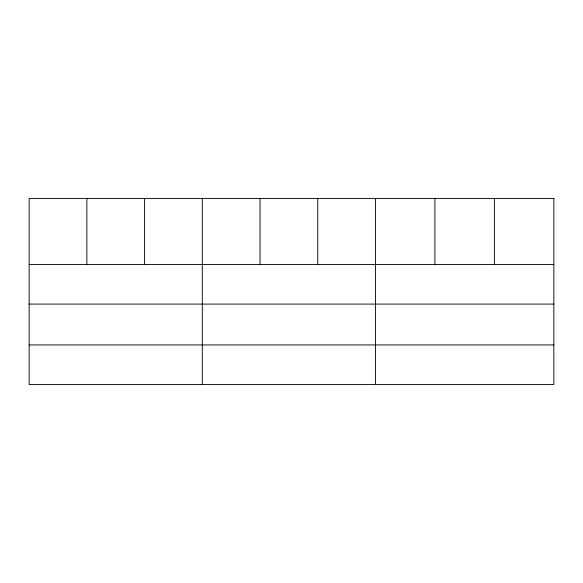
<?xml version="1.0" encoding="UTF-8"?>
<svg xmlns="http://www.w3.org/2000/svg" width="583" height="583" viewBox="0 0 583 583"><rect width="100%" height="100%" fill="white"/><g stroke="black" fill="none" stroke-linecap="round" stroke-linejoin="round"><path stroke-width="0.87" d="M29.15 264.449L553.85 264.449M29.15 304.093L553.85 304.093M29.15 344.939L553.85 344.939M494.384 198.417L494.384 264.449M434.918 198.417L434.918 264.449M375.452 198.417L375.452 384.583M317.735 198.417L317.735 264.449M260.018 198.417L260.018 264.449M202.301 198.417L202.301 384.583M144.584 198.417L144.584 264.449M86.867 198.417L86.867 264.449M553.85 198.417L29.15 198.417L29.15 384.583L553.85 384.583L553.85 198.417"/></g></svg>
